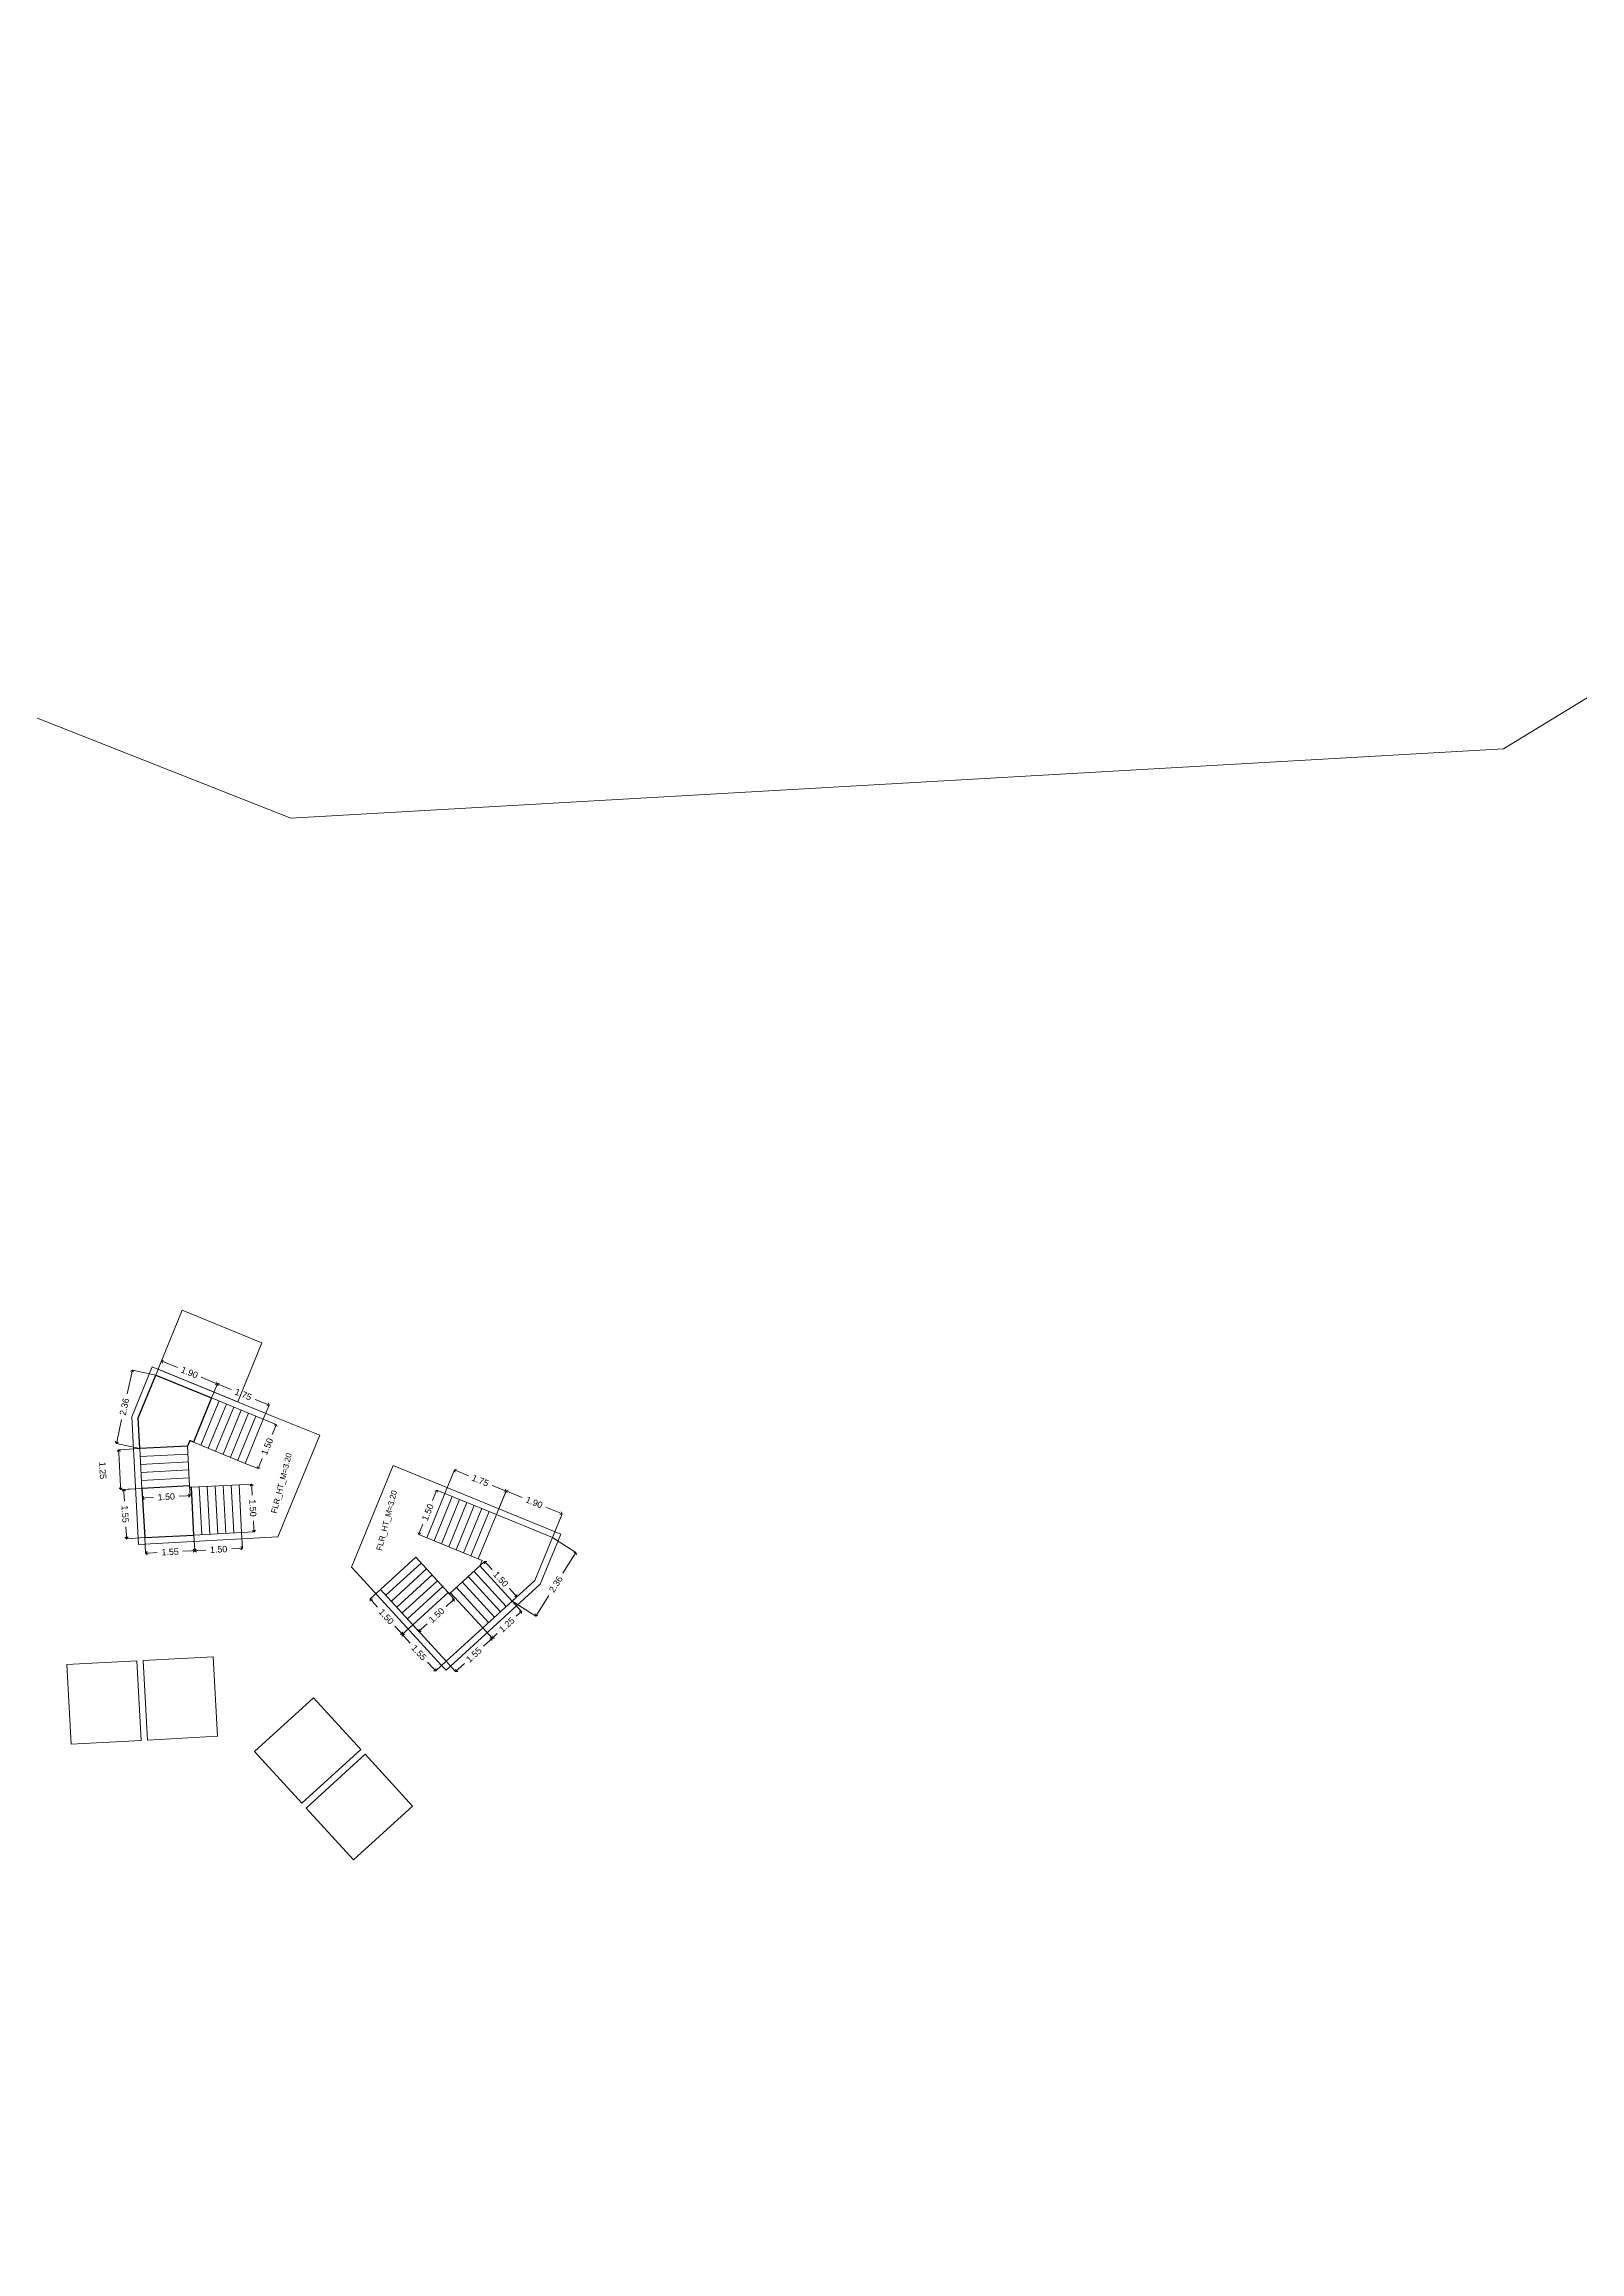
# Model space of a CAD drawing. Header units: metres. Extents: x 0 to 2611, y 0 to 3637.
# Drawn here: x 1923.2 to 1971.4, y 3035.7 to 3105 of the extents above; entities that cross this region are included whole.
import ezdxf

# ---------------------------------------------------------------- set-up
doc = ezdxf.new("R2010")
doc.units = ezdxf.units.M
doc.header["$LTSCALE"] = 0.1
doc.linetypes.add('DASHED', pattern=[0.75, 0.5, -0.25])
for name, color, linetype, lineweight in [('BLK_1_FLR_-2_BLT_UP_AREA', 41, 'DASHED', 9), ('BLK_1_FLR_-2_LIFT_10', 1, 'Continuous', 0), ('BLK_1_FLR_-2_LIFT_6', 1, 'Continuous', 0), ('BLK_1_FLR_-2_LIFT_7', 1, 'Continuous', 0), ('BLK_1_FLR_-2_LIFT_8', 1, 'Continuous', 0), ('BLK_1_FLR_-2_LIFT_9', 1, 'Continuous', 0), ('BLK_1_FLR_-2_STAIR_3', 7, 'Continuous', 0), ('BLK_1_FLR_-2_STAIR_4', 7, 'Continuous', 0), ('BLK_1_FLR_-2_STAIR_4_LANDING_1', 7, 'Continuous', 0), ('PLAN', 7, 'Continuous', 40)]:
    doc.layers.add(name, color=color, linetype=linetype, lineweight=lineweight)
for name, color, linetype, lineweight, true_color in [('BLK_1_FLR_-2_STAIR_3_FLIGHT_1', 7, 'Continuous', 0, 0xffffff), ('BLK_1_FLR_-2_STAIR_3_FLIGHT_2', 7, 'Continuous', 0, 0xffffff), ('BLK_1_FLR_-2_STAIR_3_FLIGHT_3', 7, 'Continuous', 0, 0xffffff), ('BLK_1_FLR_-2_STAIR_4_FLIGHT_1', 7, 'Continuous', 0, 0xffffff), ('BLK_1_FLR_-2_STAIR_4_FLIGHT_2', 7, 'Continuous', 0, 0xffffff), ('BLK_1_FLR_-2_STAIR_4_FLIGHT_3', 7, 'Continuous', 0, 0xffffff)]:
    doc.layers.add(name, color=color, linetype=linetype, lineweight=lineweight, true_color=true_color)
for name, color, linetype in [('BLK_1_FLR_-2_STAIR_3_LANDING_1', 7, 'Continuous'), ('BLK_1_FLR_-2_STAIR_3_LANDING_2', 7, 'Continuous'), ('BLK_1_FLR_-2_STAIR_4_LANDING_2', 7, 'Continuous')]:
    doc.layers.add(name, color=color, linetype=linetype)
doc.styles.add('Arial', font='arial.ttf', dxfattribs={"height": 0.2})
doc.styles.get("Standard").update_dxf_attribs({"font": 'arial.ttf'})
doc.dimstyles.new('Standard$0', dxfattribs={"dimtxt": 0.2, "dimasz": 0.1, "dimexe": 0, "dimexo": 0, "dimgap": 0.1525, "dimtad": 0, "dimzin": 3, "dimdsep": 46, "dimtxsty": 'Arial', "dimblk": 'OPEN90', "dimcen": 0.09, "dimclrd": 8, "dimclre": 8, "dimclrt": 7, "dimadec": 0, "dimazin": 0, "dimtfac": 1, "dimtofl": 0, "dimtmove": 2, "dimatfit": 2, "dimfxl": 1, "dimtolj": 1, "dimtzin": 0, "dimlwd": 9, "dimlwe": 9, "dimarcsym": 0})

# ---------------------------------------------------------------- blocks, each defined once
blk = doc.blocks.new('_Open90')
at = {"layer": 'PLAN', "color": 0, "lineweight": -2}
for p, q in [((0, 0), (-1, 0)), ((-0.5, 0.5), (0, 0)), ((0, 0), (-0.5, -0.5))]:
    blk.add_line(p, q, dxfattribs=at)
blk = doc.blocks.new('*D286')
at = {"layer": 'BLK_1_FLR_-2_STAIR_3_FLIGHT_1', "color": 8, "lineweight": 9, "transparency": 16777216}
for p, q in [((1927.942, 3058.231), (1927.968, 3057.739)), ((1928.067, 3057.744), (1928.315, 3057.757)), ((1929.366, 3057.813), (1929.118, 3057.8)), ((1929.44, 3058.31), (1929.466, 3057.818))]:
    blk.add_line(p, q, dxfattribs=at)
at = {"layer": 'Defpoints', "color": 0, "transparency": 16777216}
for p in [(1927.942, 3058.231, 0), (1927.968, 3057.739), (1929.44, 3058.31, 0)]:
    blk.add_point(p, dxfattribs=at)
at = {"layer": 'BLK_1_FLR_-2_STAIR_3_FLIGHT_1', "color": 8, "lineweight": 9, "transparency": 16777216, "xscale": 0.1, "yscale": 0.1, "zscale": 0.1}
for p, rotation in [((1927.968, 3057.739), 183.0264746994951), ((1929.466, 3057.818), 3.026474699495148)]:
    blk.add_blockref('_Open90', p, dxfattribs=dict(at, rotation=rotation))
at = {"layer": 'BLK_1_FLR_-2_STAIR_3_FLIGHT_1', "color": 7, "transparency": 16777216, "insert": (1928.717, 3057.779), "char_height": 0.2, "attachment_point": 5, "rotation": 3.02647, "style": 'Arial'}
blk.add_mtext('\\A1;1.50', dxfattribs=at)
blk = doc.blocks.new('*D287')
at = {"layer": 'BLK_1_FLR_-2_STAIR_3_FLIGHT_1', "color": 8, "lineweight": 9, "transparency": 16777216}
for p, q in [((1929.36, 3059.808), (1929.751, 3059.828)), ((1929.756, 3059.728), (1929.769, 3059.481)), ((1929.824, 3058.43), (1929.811, 3058.677)), ((1929.44, 3058.31), (1929.83, 3058.33))]:
    blk.add_line(p, q, dxfattribs=at)
at = {"layer": 'Defpoints', "color": 0, "transparency": 16777216}
for p in [(1929.36, 3059.808, 0), (1929.44, 3058.31, 0), (1929.83, 3058.33)]:
    blk.add_point(p, dxfattribs=at)
at = {"layer": 'BLK_1_FLR_-2_STAIR_3_FLIGHT_1', "color": 8, "lineweight": 9, "transparency": 16777216, "xscale": 0.1, "yscale": 0.1, "zscale": 0.1}
for p, rotation in [((1929.751, 3059.828), 93.02647469949605), ((1929.83, 3058.33), 273.026474699496)]:
    blk.add_blockref('_Open90', p, dxfattribs=dict(at, rotation=rotation))
at = {"layer": 'BLK_1_FLR_-2_STAIR_3_FLIGHT_1', "color": 7, "transparency": 16777216, "insert": (1929.79, 3059.079), "char_height": 0.2, "attachment_point": 5, "rotation": 273.02647, "style": 'Arial'}
blk.add_mtext('\\A1;1.50', dxfattribs=at)
blk = doc.blocks.new('*D288')
at = {"layer": 'BLK_1_FLR_-2_STAIR_3_FLIGHT_2', "color": 8, "lineweight": 9, "transparency": 16777216}
for p, q in [((1926.243, 3060.945), (1925.581, 3060.91)), ((1925.586, 3060.81), (1925.642, 3059.761)), ((1926.309, 3059.696), (1925.647, 3059.661))]:
    blk.add_line(p, q, dxfattribs=at)
at = {"layer": 'Defpoints', "color": 0, "transparency": 16777216}
for p in [(1926.243, 3060.945, 0), (1925.647, 3059.661), (1926.309, 3059.696, 0)]:
    blk.add_point(p, dxfattribs=at)
at = {"layer": 'BLK_1_FLR_-2_STAIR_3_FLIGHT_2', "color": 8, "lineweight": 9, "transparency": 16777216, "xscale": 0.1, "yscale": 0.1, "zscale": 0.1}
for p, rotation in [((1925.581, 3060.91), 93.02647469935891), ((1925.647, 3059.661), 273.0264746993589)]:
    blk.add_blockref('_Open90', p, dxfattribs=dict(at, rotation=rotation))
at = {"layer": 'BLK_1_FLR_-2_STAIR_3_FLIGHT_2', "color": 7, "transparency": 16777216, "insert": (1925.08, 3060.257), "char_height": 0.2, "attachment_point": 5, "rotation": 273.02647, "style": 'Arial'}
blk.add_mtext('\\A1;1.25', dxfattribs=at)
blk = doc.blocks.new('*D289')
at = {"layer": 'BLK_1_FLR_-2_STAIR_3_FLIGHT_2', "color": 8, "lineweight": 9, "transparency": 16777216}
for p, q in [((1926.309, 3059.696), (1926.325, 3059.391)), ((1926.425, 3059.397), (1926.672, 3059.41)), ((1927.723, 3059.465), (1927.476, 3059.452)), ((1927.807, 3059.776), (1927.823, 3059.47))]:
    blk.add_line(p, q, dxfattribs=at)
at = {"layer": 'Defpoints', "color": 0, "transparency": 16777216}
for p in [(1926.309, 3059.696, 0), (1926.325, 3059.391), (1927.807, 3059.776, 0)]:
    blk.add_point(p, dxfattribs=at)
at = {"layer": 'BLK_1_FLR_-2_STAIR_3_FLIGHT_2', "color": 8, "lineweight": 9, "transparency": 16777216, "xscale": 0.1, "yscale": 0.1, "zscale": 0.1}
for p, rotation in [((1926.325, 3059.391), 183.0264746994787), ((1927.823, 3059.47), 3.026474699478685)]:
    blk.add_blockref('_Open90', p, dxfattribs=dict(at, rotation=rotation))
at = {"layer": 'BLK_1_FLR_-2_STAIR_3_FLIGHT_2', "color": 7, "transparency": 16777216, "insert": (1927.074, 3059.431), "char_height": 0.2, "attachment_point": 5, "rotation": 3.02647, "style": 'Arial'}
blk.add_mtext('\\A1;1.50', dxfattribs=at)
blk = doc.blocks.new('*D290')
at = {"layer": 'BLK_1_FLR_-2_STAIR_3_FLIGHT_3', "color": 8, "lineweight": 9, "transparency": 16777216}
for p, q in [((1928.498, 3062.533), (1928.679, 3062.975)), ((1928.772, 3062.937), (1929.116, 3062.796)), ((1930.206, 3062.349), (1929.862, 3062.49)), ((1930.118, 3061.869), (1930.299, 3062.311))]:
    blk.add_line(p, q, dxfattribs=at)
at = {"layer": 'Defpoints', "color": 0, "transparency": 16777216}
for p in [(1928.679, 3062.975), (1928.498, 3062.533, 0), (1930.118, 3061.869, 0)]:
    blk.add_point(p, dxfattribs=at)
at = {"layer": 'BLK_1_FLR_-2_STAIR_3_FLIGHT_3', "color": 8, "lineweight": 9, "transparency": 16777216, "xscale": 0.1, "yscale": 0.1, "zscale": 0.1}
for p, rotation in [((1928.679, 3062.975), 157.7139272101451), ((1930.299, 3062.311), 337.7139272101451)]:
    blk.add_blockref('_Open90', p, dxfattribs=dict(at, rotation=rotation))
at = {"layer": 'BLK_1_FLR_-2_STAIR_3_FLIGHT_3', "color": 7, "transparency": 16777216, "insert": (1929.489, 3062.643), "char_height": 0.2, "attachment_point": 5, "rotation": 337.71393, "style": 'Arial'}
blk.add_mtext('\\A1;1.75', dxfattribs=at)
blk = doc.blocks.new('*D291')
at = {"layer": 'BLK_1_FLR_-2_STAIR_3_FLIGHT_3', "color": 8, "lineweight": 9, "transparency": 16777216}
for p, q in [((1930.118, 3061.869), (1930.525, 3061.702)), ((1930.487, 3061.61), (1930.393, 3061.381)), ((1929.994, 3060.407), (1930.088, 3060.636)), ((1929.549, 3060.481), (1929.956, 3060.314))]:
    blk.add_line(p, q, dxfattribs=at)
at = {"layer": 'Defpoints', "color": 0, "transparency": 16777216}
for p in [(1930.118, 3061.869, 0), (1929.549, 3060.481, 0), (1929.956, 3060.314)]:
    blk.add_point(p, dxfattribs=at)
at = {"layer": 'BLK_1_FLR_-2_STAIR_3_FLIGHT_3', "color": 8, "lineweight": 9, "transparency": 16777216, "xscale": 0.1, "yscale": 0.1, "zscale": 0.1}
for p, rotation in [((1930.525, 3061.702), 67.71392721014676), ((1929.956, 3060.314), 247.7139272101468)]:
    blk.add_blockref('_Open90', p, dxfattribs=dict(at, rotation=rotation))
at = {"layer": 'BLK_1_FLR_-2_STAIR_3_FLIGHT_3', "color": 7, "transparency": 16777216, "insert": (1930.24, 3061.008), "char_height": 0.2, "attachment_point": 5, "rotation": 67.71393, "style": 'Arial'}
blk.add_mtext('\\A1;1.50', dxfattribs=at)
blk = doc.blocks.new('*D292')
at = {"layer": 'BLK_1_FLR_-2_STAIR_3_LANDING_2', "color": 8, "lineweight": 9, "transparency": 16777216}
for p, q in [((1926.744, 3063.252), (1926.925, 3063.694)), ((1927.017, 3063.656), (1927.43, 3063.487)), ((1928.587, 3063.013), (1928.174, 3063.182)), ((1928.498, 3062.533), (1928.679, 3062.975))]:
    blk.add_line(p, q, dxfattribs=at)
at = {"layer": 'Defpoints', "color": 0, "transparency": 16777216}
for p in [(1926.925, 3063.694), (1926.744, 3063.252, 0), (1928.498, 3062.533, 0)]:
    blk.add_point(p, dxfattribs=at)
at = {"layer": 'BLK_1_FLR_-2_STAIR_3_LANDING_2', "color": 8, "lineweight": 9, "transparency": 16777216, "xscale": 0.1, "yscale": 0.1, "zscale": 0.1}
for p, rotation in [((1926.925, 3063.694), 157.7139272101976), ((1928.679, 3062.975), 337.7139272101977)]:
    blk.add_blockref('_Open90', p, dxfattribs=dict(at, rotation=rotation))
at = {"layer": 'BLK_1_FLR_-2_STAIR_3_LANDING_2', "color": 7, "transparency": 16777216, "insert": (1927.802, 3063.334), "char_height": 0.2, "attachment_point": 5, "rotation": 337.71393, "style": 'Arial'}
blk.add_mtext('\\A1;1.90', dxfattribs=at)
blk = doc.blocks.new('*D293')
at = {"layer": 'BLK_1_FLR_-2_STAIR_3_LANDING_2', "color": 8, "lineweight": 9, "transparency": 16777216}
for p, q in [((1925.989, 3063.314), (1925.847, 3062.662)), ((1926.744, 3063.252), (1926.01, 3063.411)), ((1925.53, 3061.202), (1925.672, 3061.853)), ((1926.243, 3060.945), (1925.509, 3061.104))]:
    blk.add_line(p, q, dxfattribs=at)
at = {"layer": 'Defpoints', "color": 0, "transparency": 16777216}
for p in [(1926.01, 3063.411), (1926.744, 3063.252, 0), (1926.243, 3060.945, 0)]:
    blk.add_point(p, dxfattribs=at)
at = {"layer": 'BLK_1_FLR_-2_STAIR_3_LANDING_2', "color": 8, "lineweight": 9, "transparency": 16777216, "xscale": 0.1, "yscale": 0.1, "zscale": 0.1}
for p, rotation in [((1926.01, 3063.411), 77.75296677833859), ((1925.509, 3061.104), 257.7529667783386)]:
    blk.add_blockref('_Open90', p, dxfattribs=dict(at, rotation=rotation))
at = {"layer": 'BLK_1_FLR_-2_STAIR_3_LANDING_2', "color": 7, "transparency": 16777216, "insert": (1925.76, 3062.258), "char_height": 0.2, "attachment_point": 5, "rotation": 77.75297, "style": 'Arial'}
blk.add_mtext('\\A1;2.36', dxfattribs=at)
blk = doc.blocks.new('*D294')
at = {"layer": 'BLK_1_FLR_-2_STAIR_3_LANDING_1', "color": 8, "lineweight": 9, "transparency": 16777216}
for p, q in [((1926.398, 3058.149), (1926.424, 3057.66)), ((1927.868, 3057.737), (1927.599, 3057.723)), ((1927.942, 3058.231), (1927.967, 3057.742)), ((1926.524, 3057.666), (1926.793, 3057.68))]:
    blk.add_line(p, q, dxfattribs=at)
at = {"layer": 'Defpoints', "color": 0, "transparency": 16777216}
for p in [(1926.398, 3058.149, 0), (1927.942, 3058.231, 0), (1926.424, 3057.66)]:
    blk.add_point(p, dxfattribs=at)
at = {"layer": 'BLK_1_FLR_-2_STAIR_3_LANDING_1', "color": 8, "lineweight": 9, "transparency": 16777216, "xscale": 0.1, "yscale": 0.1, "zscale": 0.1}
for p, rotation in [((1926.424, 3057.66), 183.0264746993862), ((1927.967, 3057.742), 3.026474699386198)]:
    blk.add_blockref('_Open90', p, dxfattribs=dict(at, rotation=rotation))
at = {"layer": 'BLK_1_FLR_-2_STAIR_3_LANDING_1', "color": 7, "transparency": 16777216, "insert": (1927.196, 3057.701), "char_height": 0.2, "attachment_point": 5, "rotation": 3.02647, "style": 'Arial'}
blk.add_mtext('\\A1;1.55', dxfattribs=at)
blk = doc.blocks.new('*D295')
at = {"layer": 'BLK_1_FLR_-2_STAIR_3_LANDING_1', "color": 8, "lineweight": 9, "transparency": 16777216}
for p, q in [((1926.309, 3059.696), (1925.738, 3059.664)), ((1925.744, 3059.564), (1925.76, 3059.293)), ((1925.822, 3058.216), (1925.806, 3058.487)), ((1926.398, 3058.149), (1925.828, 3058.116))]:
    blk.add_line(p, q, dxfattribs=at)
at = {"layer": 'Defpoints', "color": 0, "transparency": 16777216}
for p in [(1926.309, 3059.696, 0), (1925.828, 3058.116), (1926.398, 3058.149, 0)]:
    blk.add_point(p, dxfattribs=at)
at = {"layer": 'BLK_1_FLR_-2_STAIR_3_LANDING_1', "color": 8, "lineweight": 9, "transparency": 16777216, "xscale": 0.1, "yscale": 0.1, "zscale": 0.1}
for p, rotation in [((1925.738, 3059.664), 93.30197067858789), ((1925.828, 3058.116), 273.3019706785879)]:
    blk.add_blockref('_Open90', p, dxfattribs=dict(at, rotation=rotation))
at = {"layer": 'BLK_1_FLR_-2_STAIR_3_LANDING_1', "color": 7, "transparency": 16777216, "insert": (1925.783, 3058.89), "char_height": 0.2, "attachment_point": 5, "rotation": 273.30197, "style": 'Arial'}
blk.add_mtext('\\A1;1.55', dxfattribs=at)
blk = doc.blocks.new('*D296')
at = {"layer": 'BLK_1_FLR_-2_STAIR_4_FLIGHT_1', "color": 8, "lineweight": 9, "transparency": 16777216}
for p, q in [((1935.815, 3059.534), (1936.117, 3060.272)), ((1936.21, 3060.234), (1936.554, 3060.093)), ((1937.644, 3059.646), (1937.301, 3059.787)), ((1937.434, 3058.871), (1937.737, 3059.608))]:
    blk.add_line(p, q, dxfattribs=at)
at = {"layer": 'Defpoints', "color": 0, "transparency": 16777216}
for p in [(1936.117, 3060.272), (1935.815, 3059.534, 0), (1937.434, 3058.871, 0)]:
    blk.add_point(p, dxfattribs=at)
at = {"layer": 'BLK_1_FLR_-2_STAIR_4_FLIGHT_1', "color": 8, "lineweight": 9, "transparency": 16777216, "xscale": 0.1, "yscale": 0.1, "zscale": 0.1}
for p, rotation in [((1936.117, 3060.272), 157.7139272101313), ((1937.737, 3059.608), 337.7139272101314)]:
    blk.add_blockref('_Open90', p, dxfattribs=dict(at, rotation=rotation))
at = {"layer": 'BLK_1_FLR_-2_STAIR_4_FLIGHT_1', "color": 7, "transparency": 16777216, "insert": (1936.927, 3059.94), "char_height": 0.2, "attachment_point": 5, "rotation": 337.71393, "style": 'Arial'}
blk.add_mtext('\\A1;1.75', dxfattribs=at)
blk = doc.blocks.new('*D297')
at = {"layer": 'BLK_1_FLR_-2_STAIR_4_FLIGHT_1', "color": 8, "lineweight": 9, "transparency": 16777216}
for p, q in [((1935.526, 3059.544), (1935.433, 3059.315)), ((1935.815, 3059.534), (1935.564, 3059.637)), ((1935.033, 3058.342), (1935.127, 3058.571)), ((1935.246, 3058.146), (1934.995, 3058.249))]:
    blk.add_line(p, q, dxfattribs=at)
at = {"layer": 'Defpoints', "color": 0, "transparency": 16777216}
for p in [(1935.815, 3059.534, 0), (1934.995, 3058.249), (1935.246, 3058.146, 0)]:
    blk.add_point(p, dxfattribs=at)
at = {"layer": 'BLK_1_FLR_-2_STAIR_4_FLIGHT_1', "color": 8, "lineweight": 9, "transparency": 16777216, "xscale": 0.1, "yscale": 0.1, "zscale": 0.1}
for p, rotation in [((1935.564, 3059.637), 67.71392721014388), ((1934.995, 3058.249), 247.7139272101439)]:
    blk.add_blockref('_Open90', p, dxfattribs=dict(at, rotation=rotation))
at = {"layer": 'BLK_1_FLR_-2_STAIR_4_FLIGHT_1', "color": 7, "transparency": 16777216, "insert": (1935.28, 3058.943), "char_height": 0.2, "attachment_point": 5, "rotation": 67.71393, "style": 'Arial'}
blk.add_mtext('\\A1;1.50', dxfattribs=at)
blk = doc.blocks.new('*D298')
at = {"layer": 'BLK_1_FLR_-2_STAIR_4_FLIGHT_3', "color": 8, "lineweight": 9, "transparency": 16777216}
for p, q in [((1933.8, 3056.523), (1933.473, 3056.224)), ((1933.54, 3056.15), (1933.707, 3055.967)), ((1934.417, 3055.19), (1934.25, 3055.373)), ((1934.811, 3055.415), (1934.484, 3055.116))]:
    blk.add_line(p, q, dxfattribs=at)
at = {"layer": 'Defpoints', "color": 0, "transparency": 16777216}
for p in [(1933.8, 3056.523, 0), (1933.473, 3056.224), (1934.811, 3055.415, 0)]:
    blk.add_point(p, dxfattribs=at)
at = {"layer": 'BLK_1_FLR_-2_STAIR_4_FLIGHT_3', "color": 8, "lineweight": 9, "transparency": 16777216, "xscale": 0.1, "yscale": 0.1, "zscale": 0.1}
for p, rotation in [((1933.473, 3056.224), 132.4013797207681), ((1934.484, 3055.116), 312.4013797207683)]:
    blk.add_blockref('_Open90', p, dxfattribs=dict(at, rotation=rotation))
at = {"layer": 'BLK_1_FLR_-2_STAIR_4_FLIGHT_3', "color": 7, "transparency": 16777216, "insert": (1933.978, 3055.67), "char_height": 0.2, "attachment_point": 5, "rotation": 312.40138, "style": 'Arial'}
blk.add_mtext('\\A1;1.50', dxfattribs=at)
blk = doc.blocks.new('*D299')
at = {"layer": 'BLK_1_FLR_-2_STAIR_4_FLIGHT_3', "color": 8, "lineweight": 9, "transparency": 16777216}
for p, q in [((1935.919, 3056.426), (1936.111, 3056.216)), ((1936.037, 3056.149), (1935.854, 3055.982)), ((1934.811, 3055.415), (1935.003, 3055.205)), ((1935.077, 3055.272), (1935.26, 3055.439))]:
    blk.add_line(p, q, dxfattribs=at)
at = {"layer": 'Defpoints', "color": 0, "transparency": 16777216}
for p in [(1935.919, 3056.426, 0), (1934.811, 3055.415, 0), (1935.003, 3055.205)]:
    blk.add_point(p, dxfattribs=at)
at = {"layer": 'BLK_1_FLR_-2_STAIR_4_FLIGHT_3', "color": 8, "lineweight": 9, "transparency": 16777216, "xscale": 0.1, "yscale": 0.1, "zscale": 0.1}
for p, rotation in [((1936.111, 3056.216), 42.40137972088418), ((1935.003, 3055.205), 222.4013797208842)]:
    blk.add_blockref('_Open90', p, dxfattribs=dict(at, rotation=rotation))
at = {"layer": 'BLK_1_FLR_-2_STAIR_4_FLIGHT_3', "color": 7, "transparency": 16777216, "insert": (1935.557, 3055.711), "char_height": 0.2, "attachment_point": 5, "rotation": 42.40138, "style": 'Arial'}
blk.add_mtext('\\A1;1.50', dxfattribs=at)
blk = doc.blocks.new('*D300')
at = {"layer": 'BLK_1_FLR_-2_STAIR_4_LANDING_2', "color": 8, "lineweight": 9, "transparency": 16777216}
for p, q in [((1937.003, 3055.313), (1937.298, 3054.991)), ((1935.859, 3054.268), (1936.154, 3053.945)), ((1937.224, 3054.923), (1937.024, 3054.74)), ((1936.227, 3054.013), (1936.428, 3054.196))]:
    blk.add_line(p, q, dxfattribs=at)
at = {"layer": 'Defpoints', "color": 0, "transparency": 16777216}
for p in [(1937.003, 3055.313, 0), (1935.859, 3054.268, 0), (1936.154, 3053.945)]:
    blk.add_point(p, dxfattribs=at)
at = {"layer": 'BLK_1_FLR_-2_STAIR_4_LANDING_2', "color": 8, "lineweight": 9, "transparency": 16777216, "xscale": 0.1, "yscale": 0.1, "zscale": 0.1}
for p, rotation in [((1937.298, 3054.991), 42.40137972075411), ((1936.154, 3053.945), 222.4013797207541)]:
    blk.add_blockref('_Open90', p, dxfattribs=dict(at, rotation=rotation))
at = {"layer": 'BLK_1_FLR_-2_STAIR_4_LANDING_2', "color": 7, "transparency": 16777216, "insert": (1936.726, 3054.468), "char_height": 0.2, "attachment_point": 5, "rotation": 42.40138, "style": 'Arial'}
blk.add_mtext('\\A1;1.55', dxfattribs=at)
blk = doc.blocks.new('*D301')
at = {"layer": 'BLK_1_FLR_-2_STAIR_4_LANDING_2', "color": 8, "lineweight": 9, "transparency": 16777216}
for p, q in [((1934.811, 3055.415), (1934.48, 3055.113)), ((1934.548, 3055.039), (1934.732, 3054.837)), ((1935.859, 3054.268), (1935.528, 3053.966)), ((1935.46, 3054.039), (1935.276, 3054.241))]:
    blk.add_line(p, q, dxfattribs=at)
at = {"layer": 'Defpoints', "color": 0, "transparency": 16777216}
for p in [(1934.48, 3055.113), (1934.811, 3055.415, 0), (1935.859, 3054.268, 0)]:
    blk.add_point(p, dxfattribs=at)
at = {"layer": 'BLK_1_FLR_-2_STAIR_4_LANDING_2', "color": 8, "lineweight": 9, "transparency": 16777216, "xscale": 0.1, "yscale": 0.1, "zscale": 0.1}
for p, rotation in [((1934.48, 3055.113), 132.4013797208866), ((1935.528, 3053.966), 312.4013797208866)]:
    blk.add_blockref('_Open90', p, dxfattribs=dict(at, rotation=rotation))
at = {"layer": 'BLK_1_FLR_-2_STAIR_4_LANDING_2', "color": 7, "transparency": 16777216, "insert": (1935.004, 3054.539), "char_height": 0.2, "attachment_point": 5, "rotation": 312.40138, "style": 'Arial'}
blk.add_mtext('\\A1;1.55', dxfattribs=at)
blk = doc.blocks.new('*D302')
at = {"layer": 'BLK_1_FLR_-2_STAIR_4_FLIGHT_2', "color": 8, "lineweight": 9, "transparency": 16777216}
for p, q in [((1937.926, 3056.156), (1938.221, 3055.833)), ((1938.147, 3055.766), (1938.058, 3055.684)), ((1937.003, 3055.313), (1937.298, 3054.991)), ((1937.372, 3055.058), (1937.462, 3055.14))]:
    blk.add_line(p, q, dxfattribs=at)
at = {"layer": 'Defpoints', "color": 0, "transparency": 16777216}
for p in [(1937.926, 3056.156, 0), (1937.003, 3055.313, 0), (1937.298, 3054.991)]:
    blk.add_point(p, dxfattribs=at)
at = {"layer": 'BLK_1_FLR_-2_STAIR_4_FLIGHT_2', "color": 8, "lineweight": 9, "transparency": 16777216, "xscale": 0.1, "yscale": 0.1, "zscale": 0.1}
for p, rotation in [((1938.221, 3055.833), 42.40137972072093), ((1937.298, 3054.991), 222.4013797207208)]:
    blk.add_blockref('_Open90', p, dxfattribs=dict(at, rotation=rotation))
at = {"layer": 'BLK_1_FLR_-2_STAIR_4_FLIGHT_2', "color": 7, "transparency": 16777216, "insert": (1937.76, 3055.412), "char_height": 0.2, "attachment_point": 5, "rotation": 42.40138, "style": 'Arial'}
blk.add_mtext('\\A1;1.25', dxfattribs=at)
blk = doc.blocks.new('*D307')
at = {"layer": 'BLK_1_FLR_-2_STAIR_4_FLIGHT_2', "color": 8, "lineweight": 9, "transparency": 16777216}
for p, q in [((1936.915, 3057.264), (1937.065, 3057.401)), ((1937.132, 3057.327), (1937.299, 3057.144)), ((1938.009, 3056.367), (1937.842, 3056.55)), ((1937.926, 3056.156), (1938.076, 3056.293))]:
    blk.add_line(p, q, dxfattribs=at)
at = {"layer": 'Defpoints', "color": 0, "transparency": 16777216}
for p in [(1936.915, 3057.264, 0), (1937.065, 3057.401), (1937.926, 3056.156, 0)]:
    blk.add_point(p, dxfattribs=at)
at = {"layer": 'BLK_1_FLR_-2_STAIR_4_FLIGHT_2', "color": 8, "lineweight": 9, "transparency": 16777216, "xscale": 0.1, "yscale": 0.1, "zscale": 0.1}
for p, rotation in [((1937.065, 3057.401), 132.4008654062974), ((1938.076, 3056.293), 312.4008654062977)]:
    blk.add_blockref('_Open90', p, dxfattribs=dict(at, rotation=rotation))
at = {"layer": 'BLK_1_FLR_-2_STAIR_4_FLIGHT_2', "color": 7, "transparency": 16777216, "insert": (1937.571, 3056.847), "char_height": 0.2, "attachment_point": 5, "rotation": 312.40087, "style": 'Arial'}
blk.add_mtext('\\A1;1.50', dxfattribs=at)
blk = doc.blocks.new('*D308')
at = {"layer": 'BLK_1_FLR_-2_STAIR_4_LANDING_1', "color": 8, "lineweight": 9, "transparency": 16777216}
for p, q in [((1937.434, 3058.871), (1937.74, 3059.616)), ((1937.832, 3059.578), (1938.245, 3059.409)), ((1939.402, 3058.934), (1938.989, 3059.103)), ((1939.189, 3058.151), (1939.494, 3058.897))]:
    blk.add_line(p, q, dxfattribs=at)
at = {"layer": 'Defpoints', "color": 0, "transparency": 16777216}
for p in [(1937.74, 3059.616), (1937.434, 3058.871, 0), (1939.189, 3058.151, 0)]:
    blk.add_point(p, dxfattribs=at)
at = {"layer": 'BLK_1_FLR_-2_STAIR_4_LANDING_1', "color": 8, "lineweight": 9, "transparency": 16777216, "xscale": 0.1, "yscale": 0.1, "zscale": 0.1}
for p, rotation in [((1937.74, 3059.616), 157.7139272101377), ((1939.494, 3058.897), 337.7139272101376)]:
    blk.add_blockref('_Open90', p, dxfattribs=dict(at, rotation=rotation))
at = {"layer": 'BLK_1_FLR_-2_STAIR_4_LANDING_1', "color": 7, "transparency": 16777216, "insert": (1938.617, 3059.256), "char_height": 0.2, "attachment_point": 5, "rotation": 337.71393, "style": 'Arial'}
blk.add_mtext('\\A1;1.90', dxfattribs=at)
blk = doc.blocks.new('*D309')
at = {"layer": 'BLK_1_FLR_-2_STAIR_4_LANDING_1', "color": 8, "lineweight": 9, "transparency": 16777216}
for p, q in [((1939.189, 3058.151), (1939.931, 3057.682)), ((1939.877, 3057.598), (1939.521, 3057.034)), ((1938.722, 3055.771), (1939.078, 3056.335)), ((1937.926, 3056.156), (1938.668, 3055.687))]:
    blk.add_line(p, q, dxfattribs=at)
at = {"layer": 'Defpoints', "color": 0, "transparency": 16777216}
for p in [(1939.189, 3058.151, 0), (1939.931, 3057.682), (1937.926, 3056.156, 0)]:
    blk.add_point(p, dxfattribs=at)
at = {"layer": 'BLK_1_FLR_-2_STAIR_4_LANDING_1', "color": 8, "lineweight": 9, "transparency": 16777216, "xscale": 0.1, "yscale": 0.1, "zscale": 0.1}
for p, rotation in [((1939.931, 3057.682), 57.67503671613764), ((1938.668, 3055.687), 237.6750367161376)]:
    blk.add_blockref('_Open90', p, dxfattribs=dict(at, rotation=rotation))
at = {"layer": 'BLK_1_FLR_-2_STAIR_4_LANDING_1', "color": 7, "transparency": 16777216, "insert": (1939.299, 3056.684), "char_height": 0.2, "attachment_point": 5, "rotation": 57.67504, "style": 'Arial'}
blk.add_mtext('\\A1;2.36', dxfattribs=at)

msp = doc.modelspace()

# ---------------------------------------------------------------- linework, layer by layer
at = {"layer": 'BLK_1_FLR_-2_BLT_UP_AREA', "color": 14, "linetype": 'Continuous'}
msp.add_lwpolyline([(1849.658, 3083.308), (1865.81, 3096.147), (1874.321, 3105.032), (1890.498, 3100.262), (1888.405, 3092.586, 0.482872), (1891.186, 3088.799), (1912.58, 3087.993), (1930.985, 3080.731), (1969.03, 3082.914), (1987.336, 3094.072), (1993.796, 3104.313), (2002.337, 3090.349), (2019.614, 3064.506), (2018.36, 3031.246), (2011.661, 3011.844), (2005.357, 2982.395, -0.50695), (1975.623, 2969.062), (1954.818, 2980.887), (1959.534, 2998.761), (1936.056, 3025.81), (1912.5, 3036.298), (1893.482, 3048.593), (1853.554, 3061.641, -0.597421)], format="xyb", close=True, dxfattribs=at)
at = {"layer": 'BLK_1_FLR_-2_LIFT_10', "color": 2, "elevation": 0}
msp.add_lwpolyline([(1926.82, 3063.437), (1927.578, 3065.288), (1930.076, 3064.264), (1929.318, 3062.413)], close=True, dxfattribs=at)
at = {"layer": 'BLK_1_FLR_-2_LIFT_6', "color": 1, "elevation": 0}
msp.add_lwpolyline([(1931.467, 3049.661), (1933.313, 3051.347), (1934.796, 3049.722), (1932.95, 3048.036)], close=True, dxfattribs=at)
at = {"layer": 'BLK_1_FLR_-2_LIFT_7', "color": 1, "elevation": 0}
msp.add_lwpolyline([(1929.848, 3051.433), (1931.694, 3053.119), (1933.178, 3051.495), (1931.332, 3049.809)], close=True, dxfattribs=at)
at = {"layer": 'BLK_1_FLR_-2_LIFT_8', "color": 1, "elevation": 0}
msp.add_lwpolyline([(1926.486, 3051.795), (1926.354, 3054.291), (1928.551, 3054.407), (1928.683, 3051.911)], close=True, dxfattribs=at)
at = {"layer": 'BLK_1_FLR_-2_LIFT_9', "color": 1, "elevation": 0}
msp.add_lwpolyline([(1924.089, 3051.668), (1923.957, 3054.164), (1926.154, 3054.281), (1926.286, 3051.784)], close=True, dxfattribs=at)
at = {"layer": 'BLK_1_FLR_-2_STAIR_3', "elevation": 0}
msp.add_lwpolyline([(1926.634, 3063.512), (1925.99, 3061.94), (1926.201, 3057.938), (1930.578, 3058.17), (1931.889, 3061.369), (1930.59, 3061.892)], close=True, dxfattribs=at)
at = {"layer": 'BLK_1_FLR_-2_STAIR_3_FLIGHT_1', "color": 3}
for p, q in [((1929.111, 3059.794, 0), (1929.19, 3058.297, 0)), ((1929.36, 3059.808, 0), (1929.44, 3058.31, 0)), ((1927.862, 3059.728, 0), (1927.942, 3058.231, 0)), ((1928.112, 3059.742, 0), (1928.191, 3058.244, 0)), ((1928.362, 3059.755, 0), (1928.441, 3058.257, 0)), ((1928.611, 3059.768, 0), (1928.691, 3058.27, 0)), ((1928.861, 3059.781, 0), (1928.94, 3058.283, 0))]:
    msp.add_line(p, q, dxfattribs=at)
at = {"layer": 'BLK_1_FLR_-2_STAIR_3_FLIGHT_1', "elevation": 0}
msp.add_lwpolyline([(1927.942, 3058.231), (1929.44, 3058.31), (1929.36, 3059.808), (1927.862, 3059.728)], close=True, dxfattribs=at)
at = {"layer": 'BLK_1_FLR_-2_STAIR_3_FLIGHT_2', "color": 3}
for p, q in [((1926.243, 3060.945, 0), (1927.741, 3061.024, 0)), ((1926.256, 3060.695, 0), (1927.754, 3060.774, 0)), ((1926.269, 3060.445, 0), (1927.767, 3060.525, 0)), ((1926.282, 3060.196, 0), (1927.78, 3060.275, 0)), ((1926.296, 3059.946, 0), (1927.793, 3060.025, 0)), ((1926.309, 3059.696, 0), (1927.807, 3059.776, 0))]:
    msp.add_line(p, q, dxfattribs=at)
at = {"layer": 'BLK_1_FLR_-2_STAIR_3_FLIGHT_2', "elevation": 0}
msp.add_lwpolyline([(1927.807, 3059.776), (1926.309, 3059.696), (1926.243, 3060.945), (1927.741, 3061.024)], close=True, dxfattribs=at)
at = {"layer": 'BLK_1_FLR_-2_STAIR_3_FLIGHT_3', "color": 3}
for p, q in [((1927.929, 3061.145, 0), (1928.498, 3062.533, 0)), ((1928.161, 3061.05, 0), (1928.73, 3062.438, 0)), ((1928.392, 3060.955, 0), (1928.961, 3062.343, 0)), ((1928.623, 3060.861, 0), (1929.192, 3062.249, 0)), ((1928.855, 3060.766, 0), (1929.424, 3062.154, 0)), ((1929.086, 3060.671, 0), (1929.655, 3062.059, 0)), ((1929.317, 3060.576, 0), (1929.886, 3061.964, 0)), ((1929.549, 3060.481, 0), (1930.118, 3061.869, 0))]:
    msp.add_line(p, q, dxfattribs=at)
at = {"layer": 'BLK_1_FLR_-2_STAIR_3_FLIGHT_3', "elevation": 0}
msp.add_lwpolyline([(1927.929, 3061.145), (1928.498, 3062.533), (1930.118, 3061.869), (1929.549, 3060.481)], close=True, dxfattribs=at)
at = {"layer": 'BLK_1_FLR_-2_STAIR_3_LANDING_1', "elevation": 0}
msp.add_lwpolyline([(1926.398, 3058.149), (1927.942, 3058.231), (1927.862, 3059.728), (1927.809, 3059.726), (1927.807, 3059.776), (1926.309, 3059.696)], close=True, dxfattribs=at)
at = {"layer": 'BLK_1_FLR_-2_STAIR_3_LANDING_2', "elevation": 0}
msp.add_lwpolyline([(1926.192, 3061.906), (1926.744, 3063.252), (1928.498, 3062.533), (1927.929, 3061.145), (1927.81, 3061.194), (1927.741, 3061.024), (1926.243, 3060.945)], close=True, dxfattribs=at)
at = {"layer": 'BLK_1_FLR_-2_STAIR_4', "elevation": 0}
msp.add_lwpolyline([(1939.45, 3058.261), (1938.805, 3056.688), (1935.853, 3053.992), (1935.711, 3054.133), (1933.04, 3057.058), (1932.889, 3057.218), (1934.199, 3060.413)], close=True, dxfattribs=at)
at = {"layer": 'BLK_1_FLR_-2_STAIR_4_FLIGHT_1', "color": 3}
for p, q in [((1935.246, 3058.146, 0), (1935.815, 3059.534, 0)), ((1935.478, 3058.051, 0), (1936.046, 3059.439, 0)), ((1935.709, 3057.957, 0), (1936.278, 3059.345, 0)), ((1935.94, 3057.862, 0), (1936.509, 3059.25, 0)), ((1936.172, 3057.767, 0), (1936.74, 3059.155, 0)), ((1936.403, 3057.672, 0), (1936.972, 3059.06, 0)), ((1936.634, 3057.577, 0), (1937.203, 3058.965, 0)), ((1936.865, 3057.483, 0), (1937.434, 3058.871, 0))]:
    msp.add_line(p, q, dxfattribs=at)
at = {"layer": 'BLK_1_FLR_-2_STAIR_4_FLIGHT_1', "elevation": 0}
msp.add_lwpolyline([(1935.246, 3058.146), (1935.815, 3059.534), (1937.434, 3058.871), (1936.865, 3057.483)], close=True, dxfattribs=at)
at = {"layer": 'BLK_1_FLR_-2_STAIR_4_FLIGHT_2', "color": 3}
for p, q in [((1937.742, 3055.988, 0), (1936.73, 3057.095, 0)), ((1937.926, 3056.156, 0), (1936.915, 3057.264, 0)), ((1937.003, 3055.313, 0), (1935.992, 3056.421, 0)), ((1937.188, 3055.482, 0), (1936.176, 3056.59, 0)), ((1937.373, 3055.65, 0), (1936.361, 3056.758, 0)), ((1937.557, 3055.819, 0), (1936.546, 3056.927, 0))]:
    msp.add_line(p, q, dxfattribs=at)
at = {"layer": 'BLK_1_FLR_-2_STAIR_4_FLIGHT_2', "elevation": 0}
msp.add_lwpolyline([(1937.003, 3055.313), (1937.926, 3056.156), (1936.915, 3057.264), (1935.992, 3056.421)], close=True, dxfattribs=at)
at = {"layer": 'BLK_1_FLR_-2_STAIR_4_FLIGHT_3', "color": 3}
for p, q in [((1934.908, 3057.534, 0), (1933.8, 3056.523, 0)), ((1935.076, 3057.35, 0), (1933.969, 3056.338, 0)), ((1935.245, 3057.165, 0), (1934.137, 3056.153, 0)), ((1935.413, 3056.98, 0), (1934.306, 3055.969, 0)), ((1935.582, 3056.796, 0), (1934.474, 3055.784, 0)), ((1935.751, 3056.611, 0), (1934.643, 3055.6, 0)), ((1935.919, 3056.426, 0), (1934.811, 3055.415, 0))]:
    msp.add_line(p, q, dxfattribs=at)
at = {"layer": 'BLK_1_FLR_-2_STAIR_4_FLIGHT_3', "elevation": 0}
msp.add_lwpolyline([(1933.8, 3056.523), (1934.908, 3057.534), (1935.919, 3056.426), (1934.811, 3055.415)], close=True, dxfattribs=at)
at = {"layer": 'BLK_1_FLR_-2_STAIR_4_LANDING_1', "elevation": 0}
msp.add_lwpolyline([(1937.926, 3056.156), (1938.637, 3056.805), (1939.189, 3058.151), (1937.434, 3058.871), (1936.865, 3057.483), (1936.985, 3057.434), (1936.915, 3057.264)], close=True, dxfattribs=at)
at = {"layer": 'BLK_1_FLR_-2_STAIR_4_LANDING_2', "elevation": 0}
msp.add_lwpolyline([(1935.992, 3056.421), (1937.003, 3055.313), (1935.859, 3054.268), (1934.811, 3055.415), (1935.919, 3056.426), (1935.955, 3056.387)], close=True, dxfattribs=at)

# ---------------------------------------------------------------- texts
at = {"layer": 'BLK_1_FLR_-2_STAIR_3', "insert": (1930.356, 3058.938, -0.081), "char_height": 0.18103, "width": 1.93651, "attachment_point": 1, "rotation": 75.50925}
msp.add_mtext('FLR_HT_M=3.20', dxfattribs=at)
at = {"layer": 'BLK_1_FLR_-2_STAIR_4', "insert": (1933.657, 3057.77, -0.081), "char_height": 0.18103, "width": 1.93651, "attachment_point": 1, "rotation": 75.50925}
msp.add_mtext('FLR_HT_M=3.20', dxfattribs=at)

# ---------------------------------------------------------------- dimensions: what is measured, and where the dimension line sits
at = {"layer": 'BLK_1_FLR_-2_STAIR_3_FLIGHT_1', "color": 2}
dim = msp.add_aligned_dim(p1=(1929.36, 3059.808, 0), p2=(1929.44, 3058.31, 0), distance=0.391, dimstyle='Standard$0', dxfattribs=at)
dim.commit()
dim.dimension.update_dxf_attribs({"geometry": '*D287', "text_midpoint": (1929.79, 3059.079)})
at = {"layer": 'BLK_1_FLR_-2_STAIR_3_FLIGHT_1', "color": 1}
dim = msp.add_aligned_dim(p1=(1929.44, 3058.31, 0), p2=(1927.942, 3058.231, 0), distance=0.492, dimstyle='Standard$0', dxfattribs=at)
dim.commit()
dim.dimension.update_dxf_attribs({"geometry": '*D286', "text_midpoint": (1928.717, 3057.779)})
at = {"layer": 'BLK_1_FLR_-2_STAIR_3_FLIGHT_2', "color": 1}
dim = msp.add_aligned_dim(p1=(1926.243, 3060.945, 0), p2=(1926.309, 3059.696, 0), distance=-0.663, dimstyle='Standard$0', dxfattribs=at)
dim.commit()
dim.dimension.update_dxf_attribs({"geometry": '*D288', "text_midpoint": (1925.08, 3060.257)})
at = {"layer": 'BLK_1_FLR_-2_STAIR_3_FLIGHT_2', "color": 2}
dim = msp.add_aligned_dim(p1=(1927.807, 3059.776, 0), p2=(1926.309, 3059.696, 0), distance=0.306, dimstyle='Standard$0', dxfattribs=at)
dim.commit()
dim.dimension.update_dxf_attribs({"geometry": '*D289', "text_midpoint": (1927.074, 3059.431)})
at = {"layer": 'BLK_1_FLR_-2_STAIR_3_FLIGHT_3', "color": 1}
dim = msp.add_aligned_dim(p1=(1930.118, 3061.869, 0), p2=(1928.498, 3062.533, 0), distance=-0.477, dimstyle='Standard$0', dxfattribs=at)
dim.commit()
dim.dimension.update_dxf_attribs({"geometry": '*D290', "text_midpoint": (1929.489, 3062.643)})
at = {"layer": 'BLK_1_FLR_-2_STAIR_3_FLIGHT_3', "color": 2}
dim = msp.add_aligned_dim(p1=(1930.118, 3061.869, 0), p2=(1929.549, 3060.481, 0), distance=0.44, dimstyle='Standard$0', dxfattribs=at)
dim.commit()
dim.dimension.update_dxf_attribs({"geometry": '*D291', "text_midpoint": (1930.24, 3061.008)})
at = {"layer": 'BLK_1_FLR_-2_STAIR_3_LANDING_1', "color": 1}
dim = msp.add_aligned_dim(p1=(1926.309, 3059.696, 0), p2=(1926.398, 3058.149, 0), distance=-0.571, dimstyle='Standard$0', dxfattribs=at)
dim.commit()
dim.dimension.update_dxf_attribs({"geometry": '*D295', "text_midpoint": (1925.783, 3058.89)})
at = {"layer": 'BLK_1_FLR_-2_STAIR_3_LANDING_1', "color": 2}
dim = msp.add_aligned_dim(p1=(1927.942, 3058.231, 0), p2=(1926.398, 3058.149, 0), distance=0.489, dimstyle='Standard$0', dxfattribs=at)
dim.commit()
dim.dimension.update_dxf_attribs({"geometry": '*D294', "text_midpoint": (1927.196, 3057.701)})
at = {"layer": 'BLK_1_FLR_-2_STAIR_3_LANDING_2', "color": 2}
dim = msp.add_aligned_dim(p1=(1926.243, 3060.945, 0), p2=(1926.744, 3063.252, 0), distance=0.751, dimstyle='Standard$0', dxfattribs=at)
dim.commit()
dim.dimension.update_dxf_attribs({"geometry": '*D293', "text_midpoint": (1925.76, 3062.258)})
at = {"layer": 'BLK_1_FLR_-2_STAIR_3_LANDING_2', "color": 1}
dim = msp.add_aligned_dim(p1=(1928.498, 3062.533, 0), p2=(1926.744, 3063.252, 0), distance=-0.477, dimstyle='Standard$0', dxfattribs=at)
dim.commit()
dim.dimension.update_dxf_attribs({"geometry": '*D292', "text_midpoint": (1927.802, 3063.334)})
at = {"layer": 'BLK_1_FLR_-2_STAIR_4_FLIGHT_1', "color": 1}
dim = msp.add_aligned_dim(p1=(1937.434, 3058.871, 0), p2=(1935.815, 3059.534, 0), distance=-0.797, dimstyle='Standard$0', dxfattribs=at)
dim.commit()
dim.dimension.update_dxf_attribs({"geometry": '*D296', "text_midpoint": (1936.927, 3059.94)})
at = {"layer": 'BLK_1_FLR_-2_STAIR_4_FLIGHT_1', "color": 2}
dim = msp.add_aligned_dim(p1=(1935.815, 3059.534, 0), p2=(1935.246, 3058.146, 0), distance=-0.271, dimstyle='Standard$0', dxfattribs=at)
dim.commit()
dim.dimension.update_dxf_attribs({"geometry": '*D297', "text_midpoint": (1935.28, 3058.943)})
at = {"layer": 'BLK_1_FLR_-2_STAIR_4_FLIGHT_2', "color": 2}
dim = msp.add_aligned_dim(p1=(1937.926, 3056.156, 0), p2=(1936.915, 3057.264, 0), distance=-0.203, dimstyle='Standard$0', dxfattribs=at)
dim.commit()
dim.dimension.update_dxf_attribs({"geometry": '*D307', "text_midpoint": (1937.571, 3056.847)})
at = {"layer": 'BLK_1_FLR_-2_STAIR_4_FLIGHT_2', "color": 1}
dim = msp.add_linear_dim(base=(1937.298, 3054.991), p1=(1937.926, 3056.156, 0), p2=(1937.003, 3055.313, 0), angle=222.40138, dimstyle='Standard$0', dxfattribs=at)
dim.commit()
dim.dimension.update_dxf_attribs({"geometry": '*D302', "text_midpoint": (1937.76, 3055.412), "dimtype": 161})
at = {"layer": 'BLK_1_FLR_-2_STAIR_4_FLIGHT_3', "color": 1}
dim = msp.add_aligned_dim(p1=(1934.811, 3055.415, 0), p2=(1933.8, 3056.523, 0), distance=0.443, dimstyle='Standard$0', dxfattribs=at)
dim.commit()
dim.dimension.update_dxf_attribs({"geometry": '*D298', "text_midpoint": (1933.978, 3055.67)})
at = {"layer": 'BLK_1_FLR_-2_STAIR_4_FLIGHT_3', "color": 2}
dim = msp.add_aligned_dim(p1=(1935.919, 3056.426, 0), p2=(1934.811, 3055.415, 0), distance=0.284, dimstyle='Standard$0', dxfattribs=at)
dim.commit()
dim.dimension.update_dxf_attribs({"geometry": '*D299', "text_midpoint": (1935.557, 3055.711)})
at = {"layer": 'BLK_1_FLR_-2_STAIR_4_LANDING_1', "color": 2}
dim = msp.add_aligned_dim(p1=(1939.189, 3058.151, 0), p2=(1937.434, 3058.871, 0), distance=-0.805, dimstyle='Standard$0', dxfattribs=at)
dim.commit()
dim.dimension.update_dxf_attribs({"geometry": '*D308', "text_midpoint": (1938.617, 3059.256)})
at = {"layer": 'BLK_1_FLR_-2_STAIR_4_LANDING_1', "color": 1}
dim = msp.add_aligned_dim(p1=(1937.926, 3056.156, 0), p2=(1939.189, 3058.151, 0), distance=-0.878, dimstyle='Standard$0', dxfattribs=at)
dim.commit()
dim.dimension.update_dxf_attribs({"geometry": '*D309', "text_midpoint": (1939.299, 3056.684)})
at = {"layer": 'BLK_1_FLR_-2_STAIR_4_LANDING_2', "color": 1}
dim = msp.add_aligned_dim(p1=(1935.859, 3054.268, 0), p2=(1934.811, 3055.415, 0), distance=0.449, dimstyle='Standard$0', dxfattribs=at)
dim.commit()
dim.dimension.update_dxf_attribs({"geometry": '*D301', "text_midpoint": (1935.004, 3054.539)})
at = {"layer": 'BLK_1_FLR_-2_STAIR_4_LANDING_2', "color": 2}
dim = msp.add_aligned_dim(p1=(1937.003, 3055.313, 0), p2=(1935.859, 3054.268, 0), distance=0.437, dimstyle='Standard$0', dxfattribs=at)
dim.commit()
dim.dimension.update_dxf_attribs({"geometry": '*D300', "text_midpoint": (1936.726, 3054.468)})

doc.saveas('drawing.dxf')
